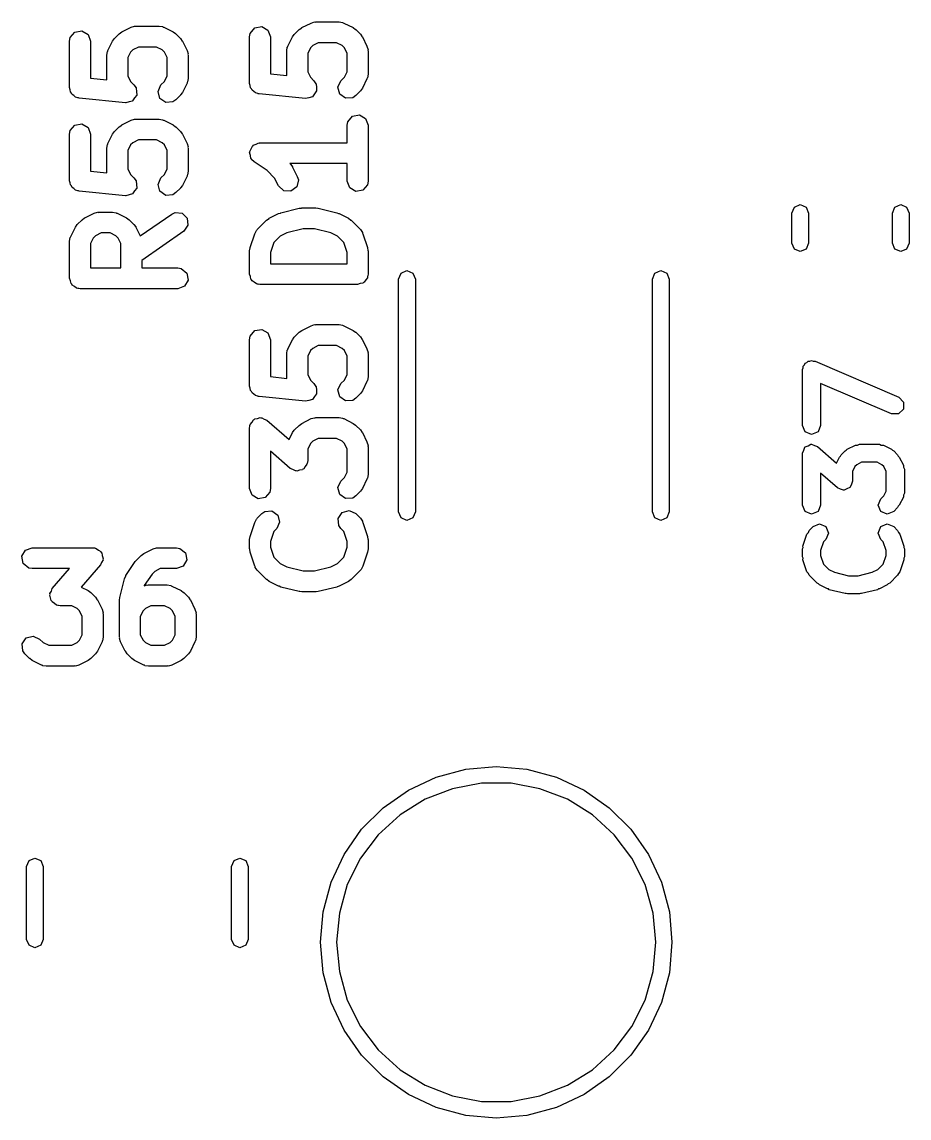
# Model space of a CAD drawing. Extents: x 72 to 186, y -144 to -85.
# Drawn here: x 123.41 to 129.77, y -121.88 to -114.02 of the extents above; entities that cross this region are included whole.
import ezdxf

# ---------------------------------------------------------------- set-up
doc = ezdxf.new("R2010")
doc.units = 0
doc.layers.add('BLACK', color=7, linetype='CONTINUOUS')

msp = doc.modelspace()

# ---------------------------------------------------------------- linework, layer by layer
at = {"layer": 'BLACK', "linetype": 'CONTINUOUS'}
for p, q in [((123.756, -114.134), (123.789, -114.095)), ((123.789, -114.095), (123.839, -114.086)), ((123.839, -114.086), (123.883, -114.112)), ((124.106, -114.107), (124.125, -114.094)), ((124.125, -114.094), (124.126, -114.093)), ((124.126, -114.093), (124.192, -114.06)), ((124.192, -114.06), (124.217, -114.052)), ((124.217, -114.052), (124.222, -114.053)), ((124.222, -114.053), (124.226, -114.052)), ((124.226, -114.052), (124.393, -114.052)), ((124.393, -114.052), (124.418, -114.056)), ((124.418, -114.056), (124.422, -114.059)), ((124.422, -114.059), (124.426, -114.06)), ((124.426, -114.06), (124.493, -114.093)), ((124.493, -114.093), (124.511, -114.106)), ((125.046, -114.104), (125.079, -114.065)), ((125.079, -114.065), (125.129, -114.056)), ((125.129, -114.056), (125.173, -114.082)), ((125.173, -114.082), (125.191, -114.13)), ((125.363, -114.11), (125.396, -114.077)), ((125.396, -114.077), (125.415, -114.064)), ((125.415, -114.064), (125.416, -114.063)), ((125.416, -114.063), (125.482, -114.03)), ((125.482, -114.03), (125.507, -114.022)), ((125.507, -114.022), (125.512, -114.023)), ((125.512, -114.023), (125.516, -114.022)), ((125.516, -114.022), (125.683, -114.022)), ((125.683, -114.022), (125.708, -114.026)), ((125.708, -114.026), (125.712, -114.029)), ((125.712, -114.029), (125.716, -114.03)), ((125.716, -114.03), (125.783, -114.063)), ((125.783, -114.063), (125.801, -114.076)), ((125.801, -114.076), (125.802, -114.077)), ((125.802, -114.077), (125.836, -114.11)), ((123.751, -114.16), (123.756, -114.134)), ((123.751, -114.493), (123.751, -114.16)), ((123.883, -114.112), (123.901, -114.16)), ((123.901, -114.16), (123.901, -114.425)), ((124.026, -114.226), (124.059, -114.16)), ((124.059, -114.16), (124.072, -114.142)), ((124.072, -114.142), (124.073, -114.14)), ((124.073, -114.14), (124.106, -114.107)), ((124.511, -114.106), (124.512, -114.107)), ((124.512, -114.107), (124.546, -114.14)), ((124.546, -114.14), (124.559, -114.159)), ((124.559, -114.159), (124.56, -114.16)), ((124.56, -114.16), (124.593, -114.226)), ((125.041, -114.13), (125.046, -114.104)), ((125.041, -114.463), (125.041, -114.13)), ((125.191, -114.13), (125.191, -114.395)), ((125.316, -114.196), (125.349, -114.13)), ((125.349, -114.13), (125.362, -114.112)), ((125.362, -114.112), (125.363, -114.11)), ((125.534, -114.172), (125.494, -114.192)), ((125.665, -114.172), (125.534, -114.172)), ((125.705, -114.192), (125.665, -114.172)), ((125.836, -114.11), (125.849, -114.129)), ((125.849, -114.129), (125.85, -114.13)), ((125.85, -114.13), (125.883, -114.196)), ((124.018, -114.26), (124.022, -114.234)), ((124.022, -114.234), (124.025, -114.231)), ((124.025, -114.231), (124.026, -114.226)), ((124.188, -114.238), (124.168, -114.278)), ((124.204, -114.222), (124.188, -114.238)), ((124.244, -114.202), (124.204, -114.222)), ((124.375, -114.202), (124.244, -114.202)), ((124.415, -114.222), (124.375, -114.202)), ((124.431, -114.238), (124.415, -114.222)), ((124.451, -114.278), (124.431, -114.238)), ((124.593, -114.226), (124.601, -114.251)), ((124.601, -114.251), (124.599, -114.256)), ((125.308, -114.23), (125.312, -114.204)), ((125.308, -114.397), (125.308, -114.23)), ((125.312, -114.204), (125.315, -114.201)), ((125.315, -114.201), (125.316, -114.196)), ((125.478, -114.208), (125.458, -114.248)), ((125.458, -114.248), (125.458, -114.379)), ((125.494, -114.192), (125.478, -114.208)), ((125.721, -114.208), (125.705, -114.192)), ((125.741, -114.248), (125.721, -114.208)), ((125.741, -114.379), (125.741, -114.248)), ((125.883, -114.196), (125.891, -114.221)), ((125.891, -114.221), (125.889, -114.226)), ((125.889, -114.226), (125.891, -114.23)), ((125.891, -114.23), (125.891, -114.397)), ((124.018, -114.427), (124.018, -114.26)), ((124.168, -114.278), (124.168, -114.409)), ((124.451, -114.409), (124.451, -114.278)), ((124.599, -114.256), (124.601, -114.26)), ((124.601, -114.26), (124.601, -114.427)), ((124.168, -114.409), (124.188, -114.449)), ((124.431, -114.449), (124.451, -114.409)), ((125.191, -114.395), (125.309, -114.407)), ((125.309, -114.401), (125.308, -114.397)), ((125.308, -114.405), (125.309, -114.401)), ((125.309, -114.407), (125.308, -114.405)), ((125.458, -114.379), (125.478, -114.419)), ((125.721, -114.419), (125.741, -114.379)), ((125.891, -114.397), (125.887, -114.422)), ((123.901, -114.425), (124.019, -114.437)), ((124.019, -114.431), (124.018, -114.427)), ((124.018, -114.435), (124.019, -114.431)), ((124.019, -114.437), (124.018, -114.435)), ((124.188, -114.449), (124.212, -114.474)), ((124.212, -114.474), (124.227, -114.495)), ((124.385, -114.52), (124.406, -114.474)), ((124.406, -114.474), (124.431, -114.449)), ((124.593, -114.46), (124.56, -114.527)), ((124.594, -114.456), (124.593, -114.46)), ((124.597, -114.452), (124.594, -114.456)), ((124.601, -114.427), (124.597, -114.452)), ((125.046, -114.478), (125.041, -114.463)), ((125.048, -114.494), (125.046, -114.478)), ((125.478, -114.419), (125.502, -114.444)), ((125.502, -114.444), (125.517, -114.465)), ((125.517, -114.465), (125.517, -114.465)), ((125.517, -114.465), (125.518, -114.466)), ((125.518, -114.466), (125.52, -114.491)), ((125.52, -114.491), (125.522, -114.516)), ((125.675, -114.49), (125.696, -114.444)), ((125.688, -114.54), (125.675, -114.49)), ((125.696, -114.444), (125.721, -114.419)), ((125.883, -114.43), (125.85, -114.497)), ((125.884, -114.426), (125.883, -114.43)), ((125.887, -114.422), (125.884, -114.426)), ((123.756, -114.508), (123.751, -114.493)), ((123.758, -114.524), (123.756, -114.508)), ((123.765, -114.532), (123.758, -114.524)), ((123.769, -114.542), (123.765, -114.532)), ((123.782, -114.55), (123.769, -114.542)), ((123.793, -114.561), (123.782, -114.55)), ((123.81, -114.566), (123.793, -114.561)), ((123.813, -114.567), (123.81, -114.566)), ((123.815, -114.567), (123.813, -114.567)), ((123.819, -114.568), (123.815, -114.567)), ((124.152, -114.601), (123.819, -114.568)), ((124.217, -114.567), (124.202, -114.588)), ((124.232, -114.547), (124.217, -114.567)), ((124.227, -114.495), (124.227, -114.495)), ((124.227, -114.495), (124.228, -114.496)), ((124.228, -114.496), (124.23, -114.521)), ((124.23, -114.521), (124.232, -114.546)), ((124.232, -114.546), (124.232, -114.546)), ((124.232, -114.546), (124.232, -114.547)), ((124.398, -114.57), (124.385, -114.52)), ((124.546, -114.546), (124.512, -114.58)), ((124.56, -114.527), (124.546, -114.545)), ((124.546, -114.545), (124.546, -114.546)), ((125.055, -114.502), (125.048, -114.494)), ((125.059, -114.512), (125.055, -114.502)), ((125.072, -114.52), (125.059, -114.512)), ((125.083, -114.531), (125.072, -114.52)), ((125.1, -114.536), (125.083, -114.531)), ((125.103, -114.537), (125.1, -114.536)), ((125.105, -114.537), (125.103, -114.537)), ((125.109, -114.538), (125.105, -114.537)), ((125.442, -114.571), (125.109, -114.538)), ((125.467, -114.565), (125.443, -114.571)), ((125.492, -114.559), (125.467, -114.565)), ((125.507, -114.537), (125.492, -114.558)), ((125.492, -114.558), (125.492, -114.558)), ((125.492, -114.558), (125.492, -114.559)), ((125.522, -114.517), (125.507, -114.537)), ((125.522, -114.516), (125.522, -114.516)), ((125.522, -114.516), (125.522, -114.517)), ((125.73, -114.569), (125.688, -114.54)), ((125.781, -114.565), (125.73, -114.569)), ((125.802, -114.55), (125.781, -114.565)), ((125.836, -114.516), (125.802, -114.55)), ((125.85, -114.497), (125.836, -114.515)), ((125.836, -114.515), (125.836, -114.516)), ((124.153, -114.601), (124.152, -114.601)), ((124.152, -114.601), (124.152, -114.601)), ((124.177, -114.595), (124.153, -114.601)), ((124.202, -114.589), (124.177, -114.595)), ((124.202, -114.588), (124.202, -114.588)), ((124.202, -114.588), (124.202, -114.589)), ((124.44, -114.599), (124.398, -114.57)), ((124.491, -114.595), (124.44, -114.599)), ((124.512, -114.58), (124.491, -114.595)), ((125.443, -114.571), (125.442, -114.571)), ((125.442, -114.571), (125.442, -114.571)), ((124.126, -114.76), (124.192, -114.726)), ((124.192, -114.726), (124.217, -114.719)), ((124.217, -114.719), (124.222, -114.72)), ((124.222, -114.72), (124.226, -114.718)), ((124.226, -114.718), (124.393, -114.718)), ((124.393, -114.718), (124.418, -114.723)), ((124.418, -114.723), (124.422, -114.726)), ((124.422, -114.726), (124.426, -114.726)), ((124.426, -114.726), (124.493, -114.76)), ((125.746, -114.738), (125.779, -114.698)), ((125.779, -114.698), (125.829, -114.689)), ((125.829, -114.689), (125.873, -114.715)), ((125.873, -114.715), (125.891, -114.763)), ((123.751, -114.827), (123.756, -114.801)), ((123.756, -114.801), (123.789, -114.762)), ((123.789, -114.762), (123.839, -114.753)), ((123.839, -114.753), (123.883, -114.778)), ((123.883, -114.778), (123.901, -114.827)), ((124.073, -114.807), (124.106, -114.774)), ((124.106, -114.774), (124.125, -114.761)), ((124.125, -114.761), (124.126, -114.76)), ((124.493, -114.76), (124.511, -114.773)), ((124.511, -114.773), (124.512, -114.774)), ((124.512, -114.774), (124.546, -114.807)), ((125.741, -114.763), (125.746, -114.738)), ((125.741, -114.888), (125.741, -114.763)), ((125.891, -114.763), (125.891, -115.163)), ((123.751, -115.16), (123.751, -114.827)), ((123.901, -114.827), (123.901, -115.092)), ((124.026, -114.893), (124.059, -114.826)), ((124.059, -114.826), (124.072, -114.808)), ((124.072, -114.808), (124.073, -114.807)), ((124.244, -114.868), (124.204, -114.888)), ((124.375, -114.868), (124.244, -114.868)), ((124.415, -114.888), (124.375, -114.868)), ((124.546, -114.807), (124.559, -114.825)), ((124.559, -114.825), (124.56, -114.826)), ((124.56, -114.826), (124.593, -114.893)), ((124.018, -114.927), (124.022, -114.901)), ((124.018, -115.093), (124.018, -114.927)), ((124.022, -114.901), (124.025, -114.898)), ((124.025, -114.898), (124.026, -114.893)), ((124.188, -114.904), (124.168, -114.944)), ((124.168, -114.944), (124.168, -115.076)), ((124.204, -114.888), (124.188, -114.904)), ((124.431, -114.904), (124.415, -114.888)), ((124.451, -114.944), (124.431, -114.904)), ((124.451, -115.076), (124.451, -114.944)), ((124.593, -114.893), (124.601, -114.918)), ((124.601, -114.918), (124.599, -114.922)), ((124.599, -114.922), (124.601, -114.927)), ((124.601, -114.927), (124.601, -115.093)), ((125.041, -114.959), (125.043, -114.955)), ((125.047, -114.979), (125.041, -114.959)), ((125.042, -114.95), (125.053, -114.931)), ((125.043, -114.955), (125.042, -114.95)), ((125.053, -114.931), (125.062, -114.912)), ((125.062, -114.912), (125.066, -114.91)), ((125.066, -114.91), (125.068, -114.906)), ((125.068, -114.906), (125.088, -114.898)), ((125.088, -114.898), (125.108, -114.889)), ((125.108, -114.889), (125.112, -114.89)), ((125.112, -114.89), (125.116, -114.888)), ((125.116, -114.888), (125.741, -114.888)), ((125.051, -115.001), (125.047, -114.979)), ((125.054, -115.004), (125.051, -115.001)), ((125.056, -115.008), (125.054, -115.004)), ((125.074, -115.026), (125.056, -115.008)), ((125.168, -115.088), (125.074, -115.026)), ((125.741, -115.038), (125.33, -115.038)), ((125.33, -115.038), (125.336, -115.044)), ((125.741, -115.163), (125.741, -115.038)), ((123.901, -115.092), (124.019, -115.104)), ((124.019, -115.098), (124.018, -115.093)), ((124.018, -115.102), (124.019, -115.098)), ((124.019, -115.104), (124.018, -115.102)), ((124.168, -115.076), (124.188, -115.116)), ((124.188, -115.116), (124.212, -115.14)), ((124.406, -115.14), (124.431, -115.116)), ((124.431, -115.116), (124.451, -115.076)), ((124.597, -115.119), (124.594, -115.122)), ((124.601, -115.093), (124.597, -115.119)), ((125.221, -115.141), (125.168, -115.088)), ((125.336, -115.044), (125.349, -115.062)), ((125.349, -115.062), (125.35, -115.063)), ((125.35, -115.063), (125.383, -115.13)), ((123.756, -115.175), (123.751, -115.16)), ((123.758, -115.191), (123.756, -115.175)), ((123.765, -115.198), (123.758, -115.191)), ((123.769, -115.208), (123.765, -115.198)), ((124.212, -115.14), (124.227, -115.162)), ((124.227, -115.162), (124.227, -115.162)), ((124.227, -115.162), (124.228, -115.162)), ((124.228, -115.162), (124.23, -115.188)), ((124.23, -115.188), (124.232, -115.213)), ((124.385, -115.187), (124.406, -115.14)), ((124.398, -115.236), (124.385, -115.187)), ((124.56, -115.194), (124.546, -115.212)), ((124.593, -115.127), (124.56, -115.194)), ((124.594, -115.122), (124.593, -115.127)), ((125.249, -115.197), (125.221, -115.141)), ((125.286, -115.232), (125.249, -115.197)), ((125.391, -115.155), (125.379, -115.205)), ((125.383, -115.13), (125.391, -115.155)), ((125.759, -115.212), (125.741, -115.163)), ((125.887, -115.189), (125.854, -115.228)), ((125.891, -115.163), (125.887, -115.189)), ((123.782, -115.216), (123.769, -115.208)), ((123.793, -115.228), (123.782, -115.216)), ((123.81, -115.232), (123.793, -115.228)), ((123.813, -115.234), (123.81, -115.232)), ((123.815, -115.234), (123.813, -115.234)), ((123.819, -115.235), (123.815, -115.234)), ((124.152, -115.268), (123.819, -115.235)), ((124.153, -115.268), (124.152, -115.268)), ((124.152, -115.268), (124.152, -115.268)), ((124.177, -115.262), (124.153, -115.268)), ((124.202, -115.255), (124.177, -115.262)), ((124.217, -115.234), (124.202, -115.255)), ((124.202, -115.255), (124.202, -115.255)), ((124.202, -115.255), (124.202, -115.255)), ((124.232, -115.214), (124.217, -115.234)), ((124.232, -115.213), (124.232, -115.213)), ((124.232, -115.213), (124.232, -115.214)), ((124.44, -115.266), (124.398, -115.236)), ((124.491, -115.261), (124.44, -115.266)), ((124.512, -115.246), (124.491, -115.261)), ((124.546, -115.213), (124.512, -115.246)), ((124.546, -115.212), (124.546, -115.213)), ((125.337, -115.235), (125.286, -115.232)), ((125.379, -115.205), (125.337, -115.235)), ((125.803, -115.237), (125.759, -115.212)), ((125.854, -115.228), (125.803, -115.237)), ((125.413, -115.356), (125.416, -115.355)), ((125.416, -115.355), (125.516, -115.355)), ((125.516, -115.355), (125.531, -115.358)), ((128.93, -115.392), (128.948, -115.35)), ((128.948, -115.35), (128.99, -115.332)), ((128.99, -115.332), (129.032, -115.35)), ((129.032, -115.35), (129.05, -115.392)), ((129.65, -115.392), (129.668, -115.35)), ((129.668, -115.35), (129.71, -115.332)), ((129.71, -115.332), (129.752, -115.35)), ((129.752, -115.35), (129.77, -115.392)), ((123.84, -115.44), (123.858, -115.427)), ((123.858, -115.427), (123.859, -115.426)), ((123.859, -115.426), (123.926, -115.393)), ((123.926, -115.393), (123.951, -115.385)), ((123.951, -115.385), (123.955, -115.387)), ((123.955, -115.387), (123.959, -115.385)), ((123.959, -115.385), (124.059, -115.385)), ((124.059, -115.385), (124.085, -115.39)), ((124.085, -115.39), (124.088, -115.392)), ((124.088, -115.392), (124.093, -115.393)), ((124.093, -115.393), (124.16, -115.426)), ((124.16, -115.426), (124.178, -115.44)), ((124.258, -115.556), (124.483, -115.399)), ((124.483, -115.399), (124.507, -115.388)), ((124.507, -115.388), (124.558, -115.392)), ((124.558, -115.392), (124.594, -115.428)), ((124.594, -115.428), (124.598, -115.479)), ((125.163, -115.444), (125.181, -115.431)), ((125.181, -115.431), (125.182, -115.43)), ((125.182, -115.43), (125.249, -115.396)), ((125.249, -115.396), (125.262, -115.393)), ((125.262, -115.393), (125.265, -115.391)), ((125.265, -115.391), (125.398, -115.357)), ((125.398, -115.357), (125.413, -115.356)), ((125.531, -115.358), (125.534, -115.357)), ((125.534, -115.357), (125.668, -115.391)), ((125.668, -115.391), (125.679, -115.396)), ((125.679, -115.396), (125.683, -115.396)), ((125.683, -115.396), (125.75, -115.43)), ((125.75, -115.43), (125.768, -115.443)), ((128.93, -115.608), (128.93, -115.392)), ((129.05, -115.392), (129.05, -115.608)), ((129.65, -115.608), (129.65, -115.392)), ((129.77, -115.392), (129.77, -115.608)), ((123.759, -115.56), (123.792, -115.493)), ((123.792, -115.493), (123.806, -115.475)), ((123.806, -115.474), (123.84, -115.44)), ((123.806, -115.475), (123.806, -115.474)), ((124.178, -115.44), (124.179, -115.44)), ((124.179, -115.44), (124.212, -115.474)), ((124.212, -115.474), (124.225, -115.492)), ((124.225, -115.492), (124.226, -115.493)), ((124.226, -115.493), (124.258, -115.556)), ((124.598, -115.479), (124.569, -115.521)), ((125.094, -115.514), (125.096, -115.51)), ((125.096, -115.51), (125.163, -115.444)), ((125.425, -115.505), (125.309, -115.534)), ((125.507, -115.505), (125.425, -115.505)), ((125.623, -115.534), (125.507, -115.505)), ((125.768, -115.443), (125.769, -115.444)), ((125.769, -115.444), (125.836, -115.51)), ((125.836, -115.51), (125.851, -115.532)), ((123.751, -115.593), (123.756, -115.568)), ((123.756, -115.568), (123.758, -115.564)), ((123.758, -115.564), (123.759, -115.56)), ((123.921, -115.571), (123.901, -115.611)), ((123.937, -115.555), (123.921, -115.571)), ((123.977, -115.535), (123.937, -115.555)), ((124.042, -115.535), (123.977, -115.535)), ((124.082, -115.555), (124.042, -115.535)), ((124.098, -115.571), (124.082, -115.555)), ((124.118, -115.611), (124.098, -115.571)), ((124.569, -115.521), (124.268, -115.732)), ((125.045, -115.64), (125.078, -115.54)), ((125.078, -115.54), (125.091, -115.517)), ((125.091, -115.517), (125.094, -115.514)), ((125.26, -115.558), (125.215, -115.604)), ((125.309, -115.534), (125.26, -115.558)), ((125.672, -115.558), (125.623, -115.534)), ((125.717, -115.604), (125.672, -115.558)), ((125.851, -115.532), (125.851, -115.536)), ((125.851, -115.536), (125.854, -115.54)), ((125.854, -115.54), (125.887, -115.64)), ((123.751, -115.86), (123.751, -115.593)), ((123.901, -115.611), (123.901, -115.785)), ((124.118, -115.785), (124.118, -115.611)), ((125.041, -115.663), (125.045, -115.641)), ((125.041, -115.83), (125.041, -115.663)), ((125.045, -115.641), (125.045, -115.64)), ((125.215, -115.604), (125.191, -115.676)), ((125.741, -115.676), (125.717, -115.604)), ((125.887, -115.64), (125.89, -115.662)), ((125.89, -115.662), (125.891, -115.663)), ((125.891, -115.663), (125.891, -115.83)), ((128.948, -115.65), (128.93, -115.608)), ((128.99, -115.668), (128.948, -115.65)), ((129.032, -115.65), (128.99, -115.668)), ((129.05, -115.608), (129.032, -115.65)), ((129.668, -115.65), (129.65, -115.608)), ((129.71, -115.668), (129.668, -115.65)), ((129.752, -115.65), (129.71, -115.668)), ((129.77, -115.608), (129.752, -115.65)), ((124.268, -115.732), (124.268, -115.785)), ((125.191, -115.676), (125.191, -115.755)), ((125.741, -115.755), (125.741, -115.676)), ((123.901, -115.785), (124.118, -115.785)), ((124.268, -115.785), (124.526, -115.785)), ((124.526, -115.785), (124.552, -115.79)), ((124.552, -115.79), (124.591, -115.822)), ((124.591, -115.822), (124.6, -115.873)), ((125.191, -115.755), (125.741, -115.755)), ((126.11, -115.865), (126.128, -115.822)), ((126.128, -115.822), (126.17, -115.805)), ((126.17, -115.805), (126.212, -115.822)), ((126.212, -115.822), (126.23, -115.865)), ((127.93, -115.865), (127.948, -115.822)), ((127.948, -115.822), (127.99, -115.805)), ((127.99, -115.805), (128.032, -115.822)), ((128.032, -115.822), (128.05, -115.865)), ((123.758, -115.878), (123.751, -115.86)), ((123.761, -115.897), (123.758, -115.878)), ((123.766, -115.902), (123.761, -115.897)), ((123.769, -115.908), (123.766, -115.902)), ((124.6, -115.873), (124.574, -115.917)), ((125.048, -115.848), (125.041, -115.83)), ((125.051, -115.867), (125.048, -115.848)), ((125.056, -115.872), (125.051, -115.867)), ((125.059, -115.878), (125.056, -115.872)), ((125.075, -115.888), (125.059, -115.878)), ((125.09, -115.9), (125.075, -115.888)), ((125.1, -115.902), (125.09, -115.9)), ((125.103, -115.904), (125.1, -115.902)), ((125.106, -115.903), (125.103, -115.904)), ((125.116, -115.905), (125.106, -115.903)), ((125.816, -115.905), (125.116, -115.905)), ((125.834, -115.898), (125.816, -115.905)), ((125.854, -115.895), (125.834, -115.898)), ((125.858, -115.89), (125.854, -115.895)), ((125.864, -115.887), (125.858, -115.89)), ((125.874, -115.871), (125.864, -115.887)), ((125.887, -115.856), (125.874, -115.871)), ((125.888, -115.846), (125.887, -115.856)), ((125.89, -115.843), (125.888, -115.846)), ((125.891, -115.83), (125.889, -115.84)), ((125.889, -115.84), (125.89, -115.843)), ((126.11, -117.535), (126.11, -115.865)), ((126.23, -115.865), (126.23, -117.535)), ((127.93, -117.535), (127.93, -115.865)), ((128.05, -115.865), (128.05, -117.535)), ((123.785, -115.918), (123.769, -115.908)), ((123.8, -115.93), (123.785, -115.918)), ((123.81, -115.932), (123.8, -115.93)), ((123.813, -115.934), (123.81, -115.932)), ((123.816, -115.933), (123.813, -115.934)), ((123.826, -115.935), (123.816, -115.933)), ((124.526, -115.935), (123.826, -115.935)), ((124.574, -115.917), (124.526, -115.935)), ((125.416, -116.233), (125.482, -116.2)), ((125.482, -116.2), (125.507, -116.192)), ((125.507, -116.192), (125.512, -116.193)), ((125.512, -116.193), (125.516, -116.192)), ((125.516, -116.192), (125.683, -116.192)), ((125.683, -116.192), (125.708, -116.196)), ((125.708, -116.196), (125.712, -116.199)), ((125.712, -116.199), (125.716, -116.2)), ((125.716, -116.2), (125.783, -116.233)), ((125.041, -116.3), (125.046, -116.274)), ((125.046, -116.274), (125.079, -116.235)), ((125.079, -116.235), (125.129, -116.226)), ((125.129, -116.226), (125.173, -116.252)), ((125.173, -116.252), (125.191, -116.3)), ((125.349, -116.3), (125.362, -116.282)), ((125.362, -116.282), (125.363, -116.28)), ((125.363, -116.28), (125.396, -116.247)), ((125.396, -116.247), (125.415, -116.234)), ((125.415, -116.234), (125.416, -116.233)), ((125.783, -116.233), (125.801, -116.246)), ((125.801, -116.246), (125.802, -116.247)), ((125.802, -116.247), (125.836, -116.28)), ((125.836, -116.28), (125.849, -116.299)), ((125.041, -116.633), (125.041, -116.3)), ((125.191, -116.3), (125.191, -116.565)), ((125.308, -116.4), (125.312, -116.374)), ((125.312, -116.374), (125.315, -116.371)), ((125.315, -116.371), (125.316, -116.366)), ((125.316, -116.366), (125.349, -116.3)), ((125.494, -116.362), (125.478, -116.378)), ((125.534, -116.342), (125.494, -116.362)), ((125.665, -116.342), (125.534, -116.342)), ((125.705, -116.362), (125.665, -116.342)), ((125.721, -116.378), (125.705, -116.362)), ((125.849, -116.299), (125.85, -116.3)), ((125.85, -116.3), (125.883, -116.366)), ((125.883, -116.366), (125.891, -116.391)), ((125.308, -116.567), (125.308, -116.4)), ((125.478, -116.378), (125.458, -116.418)), ((125.458, -116.418), (125.458, -116.549)), ((125.741, -116.418), (125.721, -116.378)), ((125.741, -116.549), (125.741, -116.418)), ((125.891, -116.391), (125.889, -116.396)), ((125.889, -116.396), (125.891, -116.4)), ((125.891, -116.4), (125.891, -116.567)), ((129.037, -116.463), (129.047, -116.454)), ((129.047, -116.454), (129.059, -116.454)), ((129.059, -116.454), (129.071, -116.449)), ((129.071, -116.449), (129.083, -116.454)), ((129.083, -116.454), (129.096, -116.455)), ((129.096, -116.455), (129.696, -116.712)), ((129.006, -116.514), (129.011, -116.502)), ((129.006, -116.914), (129.006, -116.514)), ((129.011, -116.489), (129.02, -116.48)), ((129.011, -116.502), (129.011, -116.489)), ((129.02, -116.48), (129.025, -116.468)), ((129.025, -116.468), (129.037, -116.463)), ((125.191, -116.565), (125.309, -116.577)), ((125.309, -116.571), (125.308, -116.567)), ((125.308, -116.575), (125.309, -116.571)), ((125.309, -116.577), (125.308, -116.575)), ((125.458, -116.549), (125.478, -116.589)), ((125.478, -116.589), (125.502, -116.614)), ((125.696, -116.614), (125.721, -116.589)), ((125.721, -116.589), (125.741, -116.549)), ((125.883, -116.6), (125.85, -116.667)), ((125.884, -116.596), (125.883, -116.6)), ((125.887, -116.592), (125.884, -116.596)), ((125.891, -116.567), (125.887, -116.592)), ((125.046, -116.648), (125.041, -116.633)), ((125.048, -116.664), (125.046, -116.648)), ((125.055, -116.672), (125.048, -116.664)), ((125.059, -116.682), (125.055, -116.672)), ((125.072, -116.69), (125.059, -116.682)), ((125.083, -116.701), (125.072, -116.69)), ((125.502, -116.614), (125.517, -116.635)), ((125.522, -116.687), (125.507, -116.707)), ((125.517, -116.635), (125.517, -116.635)), ((125.517, -116.635), (125.518, -116.636)), ((125.518, -116.636), (125.52, -116.661)), ((125.52, -116.661), (125.522, -116.686)), ((125.522, -116.686), (125.522, -116.686)), ((125.522, -116.686), (125.522, -116.687)), ((125.675, -116.66), (125.696, -116.614)), ((125.688, -116.71), (125.675, -116.66)), ((125.836, -116.686), (125.802, -116.72)), ((125.85, -116.667), (125.836, -116.685)), ((125.836, -116.685), (125.836, -116.686)), ((129.645, -116.831), (129.136, -116.613)), ((129.136, -116.613), (129.136, -116.914)), ((125.1, -116.706), (125.083, -116.701)), ((125.103, -116.707), (125.1, -116.706)), ((125.105, -116.707), (125.103, -116.707)), ((125.109, -116.708), (125.105, -116.707)), ((125.442, -116.741), (125.109, -116.708)), ((125.443, -116.741), (125.442, -116.741)), ((125.442, -116.741), (125.442, -116.741)), ((125.467, -116.735), (125.443, -116.741)), ((125.492, -116.729), (125.467, -116.735)), ((125.507, -116.707), (125.492, -116.728)), ((125.492, -116.728), (125.492, -116.728)), ((125.492, -116.728), (125.492, -116.729)), ((125.73, -116.739), (125.688, -116.71)), ((125.781, -116.735), (125.73, -116.739)), ((125.802, -116.72), (125.781, -116.735)), ((129.696, -116.712), (129.731, -116.747)), ((129.731, -116.747), (129.731, -116.797)), ((129.695, -116.832), (129.645, -116.831)), ((129.731, -116.797), (129.695, -116.832)), ((125.041, -116.933), (125.043, -116.922)), ((125.042, -116.919), (125.044, -116.916)), ((125.043, -116.922), (125.042, -116.919)), ((125.044, -116.916), (125.046, -116.908)), ((125.046, -116.908), (125.059, -116.892)), ((125.059, -116.892), (125.069, -116.875)), ((125.069, -116.875), (125.075, -116.873)), ((125.075, -116.873), (125.079, -116.868)), ((125.079, -116.868), (125.098, -116.865)), ((125.098, -116.865), (125.118, -116.858)), ((125.118, -116.858), (125.123, -116.861)), ((125.123, -116.861), (125.129, -116.859)), ((125.129, -116.859), (125.147, -116.87)), ((125.147, -116.87), (125.165, -116.877)), ((125.165, -116.877), (125.324, -117.016)), ((125.363, -116.947), (125.396, -116.914)), ((125.396, -116.914), (125.415, -116.901)), ((125.415, -116.901), (125.416, -116.9)), ((125.416, -116.9), (125.482, -116.866)), ((125.482, -116.866), (125.507, -116.859)), ((125.507, -116.859), (125.512, -116.86)), ((125.512, -116.86), (125.516, -116.858)), ((125.516, -116.858), (125.683, -116.858)), ((125.683, -116.858), (125.708, -116.863)), ((125.708, -116.863), (125.712, -116.866)), ((125.712, -116.866), (125.716, -116.866)), ((125.716, -116.866), (125.783, -116.9)), ((125.783, -116.9), (125.801, -116.913)), ((125.801, -116.913), (125.802, -116.914)), ((125.802, -116.914), (125.836, -116.947)), ((129.025, -116.96), (129.006, -116.914)), ((129.136, -116.914), (129.117, -116.96)), ((125.041, -117.367), (125.041, -116.933)), ((125.324, -117.016), (125.349, -116.966)), ((125.349, -116.966), (125.362, -116.948)), ((125.362, -116.948), (125.363, -116.947)), ((125.836, -116.947), (125.849, -116.965)), ((125.849, -116.965), (125.85, -116.966)), ((125.85, -116.966), (125.883, -117.033)), ((129.071, -116.979), (129.025, -116.96)), ((129.117, -116.96), (129.071, -116.979)), ((125.478, -117.044), (125.458, -117.084)), ((125.458, -117.084), (125.458, -117.167)), ((125.494, -117.028), (125.478, -117.044)), ((125.534, -117.008), (125.494, -117.028)), ((125.665, -117.008), (125.534, -117.008)), ((125.705, -117.028), (125.665, -117.008)), ((125.721, -117.044), (125.705, -117.028)), ((125.741, -117.084), (125.721, -117.044)), ((125.741, -117.249), (125.741, -117.084)), ((125.883, -117.033), (125.891, -117.058)), ((125.891, -117.058), (125.889, -117.062)), ((125.889, -117.062), (125.891, -117.067)), ((125.891, -117.067), (125.891, -117.267)), ((129.015, -117.093), (129.022, -117.071)), ((129.022, -117.071), (129.024, -117.07)), ((129.024, -117.07), (129.025, -117.068)), ((129.025, -117.068), (129.046, -117.06)), ((129.046, -117.06), (129.066, -117.049)), ((129.066, -117.049), (129.069, -117.05)), ((129.069, -117.05), (129.071, -117.049)), ((129.071, -117.049), (129.092, -117.058)), ((129.092, -117.058), (129.114, -117.065)), ((129.114, -117.065), (129.249, -117.184)), ((129.327, -117.085), (129.385, -117.056)), ((129.385, -117.056), (129.4, -117.055)), ((129.4, -117.055), (129.414, -117.049)), ((129.414, -117.049), (129.557, -117.049)), ((129.557, -117.049), (129.571, -117.055)), ((129.571, -117.055), (129.586, -117.056)), ((129.586, -117.056), (129.643, -117.085)), ((125.333, -117.223), (125.191, -117.099)), ((125.191, -117.099), (125.191, -117.367)), ((129.006, -117.114), (129.015, -117.093)), ((129.006, -117.486), (129.006, -117.114)), ((129.249, -117.184), (129.27, -117.142)), ((129.27, -117.142), (129.278, -117.135)), ((129.278, -117.135), (129.282, -117.125)), ((129.282, -117.125), (129.311, -117.097)), ((129.311, -117.097), (129.32, -117.093)), ((129.32, -117.093), (129.327, -117.085)), ((129.643, -117.085), (129.65, -117.093)), ((129.65, -117.093), (129.66, -117.097)), ((129.66, -117.097), (129.688, -117.125)), ((129.688, -117.125), (129.692, -117.135)), ((129.692, -117.135), (129.7, -117.142)), ((129.7, -117.142), (129.729, -117.2)), ((125.352, -117.23), (125.333, -117.223)), ((125.37, -117.241), (125.352, -117.23)), ((125.376, -117.239), (125.37, -117.241)), ((125.381, -117.242), (125.376, -117.239)), ((125.4, -117.235), (125.381, -117.242)), ((125.42, -117.232), (125.4, -117.235)), ((125.424, -117.227), (125.42, -117.232)), ((125.43, -117.225), (125.424, -117.227)), ((125.44, -117.208), (125.43, -117.225)), ((125.453, -117.192), (125.44, -117.208)), ((125.455, -117.184), (125.453, -117.192)), ((125.456, -117.181), (125.455, -117.184)), ((125.458, -117.167), (125.456, -117.178)), ((125.456, -117.178), (125.456, -117.181)), ((129.381, -117.21), (129.364, -117.244)), ((129.395, -117.196), (129.381, -117.21)), ((129.429, -117.179), (129.395, -117.196)), ((129.541, -117.179), (129.429, -117.179)), ((129.575, -117.196), (129.541, -117.179)), ((129.589, -117.21), (129.575, -117.196)), ((129.606, -117.244), (129.589, -117.21)), ((129.729, -117.2), (129.73, -117.215)), ((129.73, -117.215), (129.736, -117.229)), ((129.736, -117.229), (129.736, -117.4)), ((125.675, -117.36), (125.696, -117.314)), ((125.696, -117.314), (125.721, -117.289)), ((125.721, -117.289), (125.741, -117.249)), ((125.883, -117.3), (125.85, -117.367)), ((125.884, -117.296), (125.883, -117.3)), ((125.887, -117.292), (125.884, -117.296)), ((125.891, -117.267), (125.887, -117.292)), ((129.257, -117.363), (129.136, -117.258)), ((129.136, -117.258), (129.136, -117.486)), ((129.364, -117.314), (129.356, -117.335)), ((129.364, -117.244), (129.364, -117.314)), ((129.606, -117.385), (129.606, -117.244)), ((125.059, -117.415), (125.041, -117.367)), ((125.187, -117.392), (125.154, -117.432)), ((125.191, -117.367), (125.187, -117.392)), ((125.688, -117.41), (125.675, -117.36)), ((125.836, -117.386), (125.802, -117.42)), ((125.85, -117.367), (125.836, -117.385)), ((125.836, -117.385), (125.836, -117.386)), ((129.278, -117.371), (129.257, -117.363)), ((129.299, -117.379), (129.278, -117.371)), ((129.302, -117.378), (129.299, -117.379)), ((129.304, -117.379), (129.302, -117.378)), ((129.324, -117.369), (129.304, -117.379)), ((129.345, -117.36), (129.324, -117.369)), ((129.346, -117.358), (129.345, -117.36)), ((129.348, -117.357), (129.346, -117.358)), ((129.356, -117.335), (129.348, -117.357)), ((129.589, -117.419), (129.606, -117.385)), ((125.103, -117.441), (125.059, -117.415)), ((125.154, -117.432), (125.103, -117.441)), ((125.73, -117.439), (125.688, -117.41)), ((125.781, -117.435), (125.73, -117.439)), ((125.802, -117.42), (125.781, -117.435)), ((129.549, -117.486), (129.568, -117.44)), ((129.568, -117.44), (129.589, -117.419)), ((129.729, -117.429), (129.7, -117.486)), ((129.73, -117.414), (129.729, -117.429)), ((129.736, -117.4), (129.73, -117.414)), ((125.096, -117.58), (125.13, -117.547)), ((125.13, -117.547), (125.151, -117.532)), ((125.151, -117.532), (125.202, -117.528)), ((125.202, -117.528), (125.244, -117.557)), ((125.677, -117.581), (125.706, -117.539)), ((125.706, -117.539), (125.756, -117.525)), ((125.756, -117.525), (125.802, -117.547)), ((125.802, -117.547), (125.836, -117.58)), ((126.128, -117.578), (126.11, -117.535)), ((126.23, -117.535), (126.212, -117.578)), ((127.948, -117.578), (127.93, -117.535)), ((128.05, -117.535), (128.032, -117.578)), ((129.025, -117.532), (129.006, -117.486)), ((129.071, -117.551), (129.025, -117.532)), ((129.117, -117.532), (129.071, -117.551)), ((129.136, -117.486), (129.117, -117.532)), ((129.568, -117.532), (129.549, -117.486)), ((129.614, -117.551), (129.568, -117.532)), ((129.66, -117.532), (129.614, -117.551)), ((129.688, -117.503), (129.66, -117.532)), ((129.692, -117.493), (129.688, -117.503)), ((129.7, -117.486), (129.692, -117.493)), ((125.045, -117.71), (125.078, -117.61)), ((125.078, -117.61), (125.091, -117.587)), ((125.091, -117.587), (125.094, -117.584)), ((125.094, -117.584), (125.096, -117.58)), ((125.257, -117.607), (125.236, -117.653)), ((125.244, -117.557), (125.257, -117.607)), ((125.681, -117.632), (125.677, -117.581)), ((125.696, -117.653), (125.681, -117.632)), ((125.836, -117.58), (125.851, -117.602)), ((125.851, -117.602), (125.851, -117.606)), ((125.851, -117.606), (125.854, -117.61)), ((125.854, -117.61), (125.887, -117.71)), ((126.17, -117.595), (126.128, -117.578)), ((126.212, -117.578), (126.17, -117.595)), ((127.99, -117.595), (127.948, -117.578)), ((128.032, -117.578), (127.99, -117.595)), ((129.082, -117.64), (129.128, -117.621)), ((129.128, -117.621), (129.174, -117.64)), ((129.568, -117.64), (129.614, -117.621)), ((129.614, -117.621), (129.66, -117.64)), ((125.041, -117.733), (125.045, -117.711)), ((125.045, -117.711), (125.045, -117.71)), ((125.215, -117.674), (125.191, -117.746)), ((125.236, -117.653), (125.215, -117.674)), ((125.717, -117.674), (125.696, -117.653)), ((125.741, -117.746), (125.717, -117.674)), ((125.887, -117.71), (125.89, -117.732)), ((129.009, -117.779), (129.038, -117.694)), ((129.038, -117.694), (129.048, -117.682)), ((129.048, -117.682), (129.053, -117.668)), ((129.053, -117.668), (129.082, -117.64)), ((129.174, -117.64), (129.193, -117.686)), ((129.193, -117.686), (129.174, -117.732)), ((129.549, -117.686), (129.568, -117.64)), ((129.568, -117.732), (129.549, -117.686)), ((129.66, -117.64), (129.688, -117.668)), ((129.688, -117.668), (129.694, -117.682)), ((129.694, -117.682), (129.704, -117.694)), ((129.704, -117.694), (129.732, -117.779)), ((123.435, -117.809), (123.483, -117.791)), ((123.483, -117.791), (123.917, -117.791)), ((123.917, -117.791), (123.928, -117.793)), ((124.379, -117.793), (124.383, -117.791)), ((124.383, -117.791), (124.517, -117.791)), ((124.517, -117.791), (124.542, -117.796)), ((125.041, -117.8), (125.041, -117.733)), ((125.191, -117.746), (125.191, -117.788)), ((125.191, -117.788), (125.215, -117.859)), ((125.717, -117.859), (125.741, -117.788)), ((125.741, -117.788), (125.741, -117.746)), ((125.89, -117.732), (125.891, -117.733)), ((125.891, -117.733), (125.891, -117.8)), ((129.006, -117.8), (129.01, -117.79)), ((129.01, -117.79), (129.009, -117.779)), ((129.156, -117.749), (129.136, -117.811)), ((129.174, -117.732), (129.156, -117.749)), ((129.585, -117.749), (129.568, -117.732)), ((129.606, -117.811), (129.585, -117.749)), ((129.732, -117.779), (129.732, -117.79)), ((129.732, -117.79), (129.736, -117.8)), ((123.409, -117.853), (123.435, -117.809)), ((123.418, -117.904), (123.409, -117.853)), ((123.928, -117.793), (123.931, -117.792)), ((123.931, -117.792), (123.934, -117.794)), ((123.934, -117.794), (123.942, -117.796)), ((123.942, -117.796), (123.958, -117.809)), ((123.958, -117.809), (123.975, -117.819)), ((123.975, -117.819), (123.977, -117.825)), ((123.977, -117.825), (123.982, -117.829)), ((123.982, -117.829), (123.985, -117.848)), ((123.985, -117.848), (123.992, -117.868)), ((123.992, -117.868), (123.989, -117.873)), ((124.23, -117.88), (124.264, -117.846)), ((124.264, -117.846), (124.282, -117.833)), ((124.282, -117.833), (124.283, -117.832)), ((124.283, -117.832), (124.35, -117.799)), ((124.35, -117.799), (124.375, -117.792)), ((124.375, -117.792), (124.379, -117.793)), ((124.542, -117.796), (124.582, -117.829)), ((124.582, -117.829), (124.591, -117.879)), ((125.042, -117.802), (125.041, -117.8)), ((125.045, -117.824), (125.042, -117.802)), ((125.078, -117.924), (125.045, -117.824)), ((125.215, -117.859), (125.26, -117.905)), ((125.672, -117.905), (125.717, -117.859)), ((125.887, -117.824), (125.854, -117.924)), ((125.891, -117.8), (125.887, -117.822)), ((125.887, -117.822), (125.887, -117.824)), ((129.006, -117.857), (129.006, -117.8)), ((129.01, -117.867), (129.006, -117.857)), ((129.009, -117.878), (129.01, -117.867)), ((129.136, -117.811), (129.136, -117.847)), ((129.136, -117.847), (129.156, -117.908)), ((129.585, -117.908), (129.606, -117.847)), ((129.606, -117.847), (129.606, -117.811)), ((129.736, -117.857), (129.732, -117.867)), ((129.732, -117.867), (129.732, -117.878)), ((129.736, -117.8), (129.736, -117.857)), ((123.458, -117.937), (123.418, -117.904)), ((123.483, -117.941), (123.458, -117.937)), ((123.751, -117.941), (123.483, -117.941)), ((123.627, -118.083), (123.751, -117.941)), ((123.973, -117.915), (123.834, -118.074)), ((123.98, -117.897), (123.973, -117.915)), ((123.991, -117.879), (123.98, -117.897)), ((123.989, -117.873), (123.991, -117.879)), ((124.154, -117.991), (124.221, -117.891)), ((124.221, -117.891), (124.229, -117.883)), ((124.229, -117.883), (124.23, -117.88)), ((124.401, -117.941), (124.361, -117.961)), ((124.517, -117.941), (124.401, -117.941)), ((124.565, -117.923), (124.517, -117.941)), ((124.591, -117.879), (124.565, -117.923)), ((125.081, -117.927), (125.078, -117.924)), ((125.081, -117.932), (125.081, -117.927)), ((125.096, -117.953), (125.081, -117.932)), ((125.26, -117.905), (125.309, -117.929)), ((125.309, -117.929), (125.425, -117.958)), ((125.507, -117.958), (125.623, -117.929)), ((125.623, -117.929), (125.672, -117.905)), ((125.841, -117.947), (125.838, -117.949)), ((125.854, -117.924), (125.841, -117.947)), ((129.038, -117.963), (129.009, -117.878)), ((129.156, -117.908), (129.195, -117.947)), ((129.195, -117.947), (129.236, -117.967)), ((129.505, -117.967), (129.547, -117.947)), ((129.547, -117.947), (129.585, -117.908)), ((129.732, -117.878), (129.704, -117.963)), ((124.111, -118.148), (124.144, -118.015)), ((124.144, -118.015), (124.154, -117.992)), ((124.154, -117.992), (124.154, -117.991)), ((124.342, -117.98), (124.286, -118.063)), ((124.361, -117.961), (124.342, -117.98)), ((125.163, -118.02), (125.096, -117.953)), ((125.164, -118.02), (125.163, -118.02)), ((125.182, -118.034), (125.164, -118.02)), ((125.425, -117.958), (125.507, -117.958)), ((125.769, -118.02), (125.751, -118.033)), ((125.836, -117.953), (125.769, -118.02)), ((125.838, -117.949), (125.836, -117.953)), ((129.048, -117.975), (129.038, -117.963)), ((129.053, -117.989), (129.048, -117.975)), ((129.111, -118.046), (129.053, -117.989)), ((129.236, -117.967), (129.336, -117.992)), ((129.336, -117.992), (129.406, -117.992)), ((129.406, -117.992), (129.505, -117.967)), ((129.688, -117.989), (129.631, -118.046)), ((129.694, -117.975), (129.688, -117.989)), ((129.704, -117.963), (129.694, -117.975)), ((123.609, -118.12), (123.62, -118.102)), ((123.62, -118.102), (123.627, -118.083)), ((123.834, -118.074), (123.884, -118.099)), ((123.884, -118.099), (123.902, -118.112)), ((124.286, -118.065), (124.308, -118.058)), ((124.286, -118.063), (124.286, -118.065)), ((124.308, -118.058), (124.312, -118.059)), ((124.312, -118.059), (124.317, -118.058)), ((124.317, -118.058), (124.45, -118.058)), ((124.45, -118.058), (124.476, -118.062)), ((124.476, -118.062), (124.479, -118.065)), ((124.479, -118.065), (124.484, -118.066)), ((124.484, -118.066), (124.55, -118.099)), ((124.55, -118.099), (124.568, -118.112)), ((125.249, -118.067), (125.182, -118.034)), ((125.253, -118.067), (125.249, -118.067)), ((125.265, -118.073), (125.253, -118.067)), ((125.398, -118.106), (125.265, -118.073)), ((125.668, -118.073), (125.534, -118.106)), ((125.67, -118.071), (125.668, -118.073)), ((125.683, -118.067), (125.67, -118.071)), ((125.75, -118.034), (125.683, -118.067)), ((125.751, -118.033), (125.75, -118.034)), ((129.12, -118.05), (129.111, -118.046)), ((129.127, -118.058), (129.12, -118.05)), ((129.185, -118.087), (129.127, -118.058)), ((129.192, -118.087), (129.185, -118.087)), ((129.198, -118.092), (129.192, -118.087)), ((129.312, -118.12), (129.198, -118.092)), ((129.544, -118.092), (129.429, -118.12)), ((129.55, -118.087), (129.544, -118.092)), ((129.557, -118.087), (129.55, -118.087)), ((129.614, -118.058), (129.557, -118.087)), ((129.621, -118.05), (129.614, -118.058)), ((129.631, -118.046), (129.621, -118.05)), ((123.608, -118.131), (123.611, -118.126)), ((123.615, -118.15), (123.608, -118.131)), ((123.611, -118.126), (123.609, -118.12)), ((123.618, -118.17), (123.615, -118.15)), ((123.623, -118.174), (123.618, -118.17)), ((123.625, -118.18), (123.623, -118.174)), ((123.642, -118.19), (123.625, -118.18)), ((123.902, -118.112), (123.903, -118.113)), ((123.903, -118.113), (123.936, -118.146)), ((123.936, -118.146), (123.949, -118.165)), ((123.949, -118.165), (123.95, -118.166)), ((123.95, -118.166), (123.984, -118.232)), ((124.108, -118.166), (124.111, -118.151)), ((124.108, -118.433), (124.108, -118.166)), ((124.111, -118.151), (124.111, -118.148)), ((124.568, -118.112), (124.57, -118.113)), ((124.57, -118.113), (124.603, -118.146)), ((124.603, -118.146), (124.616, -118.165)), ((124.616, -118.165), (124.617, -118.166)), ((124.617, -118.166), (124.65, -118.232)), ((125.401, -118.106), (125.398, -118.106)), ((125.416, -118.108), (125.401, -118.106)), ((125.516, -118.108), (125.416, -118.108)), ((125.519, -118.107), (125.516, -118.108)), ((125.534, -118.106), (125.519, -118.107)), ((129.32, -118.119), (129.312, -118.12)), ((129.328, -118.122), (129.32, -118.119)), ((129.414, -118.122), (129.328, -118.122)), ((129.421, -118.119), (129.414, -118.122)), ((129.429, -118.12), (129.421, -118.119)), ((123.658, -118.203), (123.642, -118.19)), ((123.666, -118.205), (123.658, -118.203)), ((123.669, -118.206), (123.666, -118.205)), ((123.672, -118.206), (123.669, -118.206)), ((123.683, -118.208), (123.672, -118.206)), ((123.766, -118.208), (123.683, -118.208)), ((123.806, -118.228), (123.766, -118.208)), ((123.822, -118.244), (123.806, -118.228)), ((123.842, -118.284), (123.822, -118.244)), ((123.984, -118.232), (123.991, -118.257)), ((123.991, -118.257), (123.99, -118.262)), ((123.99, -118.262), (123.992, -118.266)), ((124.278, -118.244), (124.258, -118.284)), ((124.294, -118.228), (124.278, -118.244)), ((124.334, -118.208), (124.294, -118.228)), ((124.432, -118.208), (124.334, -118.208)), ((124.472, -118.228), (124.432, -118.208)), ((124.488, -118.244), (124.472, -118.228)), ((124.508, -118.284), (124.488, -118.244)), ((124.65, -118.232), (124.658, -118.257)), ((124.658, -118.257), (124.657, -118.262)), ((124.657, -118.262), (124.658, -118.266)), ((123.842, -118.415), (123.842, -118.284)), ((123.992, -118.266), (123.992, -118.433)), ((124.258, -118.284), (124.258, -118.415)), ((124.508, -118.415), (124.508, -118.284)), ((124.658, -118.266), (124.658, -118.433)), ((123.822, -118.455), (123.842, -118.415)), ((124.258, -118.415), (124.278, -118.455)), ((124.488, -118.455), (124.508, -118.415)), ((123.411, -118.48), (123.44, -118.438)), ((123.415, -118.531), (123.411, -118.48)), ((123.44, -118.438), (123.49, -118.425)), ((123.49, -118.425), (123.536, -118.446)), ((123.536, -118.446), (123.561, -118.471)), ((123.561, -118.471), (123.601, -118.491)), ((123.601, -118.491), (123.766, -118.491)), ((123.766, -118.491), (123.806, -118.471)), ((123.806, -118.471), (123.822, -118.455)), ((123.984, -118.466), (123.95, -118.533)), ((123.987, -118.458), (123.984, -118.462)), ((123.984, -118.462), (123.984, -118.466)), ((123.992, -118.433), (123.987, -118.458)), ((124.11, -118.437), (124.108, -118.433)), ((124.109, -118.441), (124.11, -118.437)), ((124.116, -118.466), (124.109, -118.441)), ((124.15, -118.533), (124.116, -118.466)), ((124.278, -118.455), (124.294, -118.471)), ((124.294, -118.471), (124.334, -118.491)), ((124.334, -118.491), (124.432, -118.491)), ((124.432, -118.491), (124.472, -118.471)), ((124.472, -118.471), (124.488, -118.455)), ((124.65, -118.466), (124.617, -118.533)), ((124.651, -118.462), (124.65, -118.466)), ((124.654, -118.458), (124.651, -118.462)), ((124.658, -118.433), (124.654, -118.458)), ((123.43, -118.552), (123.415, -118.531)), ((123.464, -118.586), (123.43, -118.552)), ((123.936, -118.552), (123.903, -118.586)), ((123.937, -118.551), (123.936, -118.552)), ((123.95, -118.533), (123.937, -118.551)), ((124.151, -118.534), (124.15, -118.533)), ((124.164, -118.552), (124.151, -118.534)), ((124.197, -118.586), (124.164, -118.552)), ((124.603, -118.552), (124.57, -118.586)), ((124.604, -118.551), (124.603, -118.552)), ((124.617, -118.533), (124.604, -118.551)), ((123.465, -118.586), (123.464, -118.586)), ((123.483, -118.6), (123.465, -118.586)), ((123.55, -118.633), (123.483, -118.6)), ((123.554, -118.634), (123.55, -118.633)), ((123.558, -118.637), (123.554, -118.634)), ((123.583, -118.641), (123.558, -118.637)), ((123.783, -118.641), (123.583, -118.641)), ((123.788, -118.639), (123.783, -118.641)), ((123.792, -118.641), (123.788, -118.639)), ((123.817, -118.633), (123.792, -118.641)), ((123.884, -118.6), (123.817, -118.633)), ((123.885, -118.599), (123.884, -118.6)), ((123.903, -118.586), (123.885, -118.599)), ((124.198, -118.586), (124.197, -118.586)), ((124.216, -118.6), (124.198, -118.586)), ((124.283, -118.633), (124.216, -118.6)), ((124.288, -118.634), (124.283, -118.633)), ((124.291, -118.637), (124.288, -118.634)), ((124.317, -118.641), (124.291, -118.637)), ((124.45, -118.641), (124.317, -118.641)), ((124.454, -118.639), (124.45, -118.641)), ((124.459, -118.641), (124.454, -118.639)), ((124.484, -118.633), (124.459, -118.641)), ((124.55, -118.6), (124.484, -118.633)), ((124.551, -118.599), (124.55, -118.6)), ((124.57, -118.586), (124.551, -118.599)), ((126.591, -119.379), (126.81, -119.36)), ((126.81, -119.36), (127.029, -119.379)), ((126.18, -119.529), (126.379, -119.436)), ((126.379, -119.436), (126.591, -119.379)), ((127.029, -119.379), (127.241, -119.436)), ((127.241, -119.436), (127.44, -119.529)), ((126.497, -119.519), (126.3, -119.595)), ((126.704, -119.48), (126.497, -119.519)), ((126.916, -119.48), (126.704, -119.48)), ((127.123, -119.519), (126.916, -119.48)), ((127.32, -119.595), (127.123, -119.519)), ((126, -119.655), (126.18, -119.529)), ((126.3, -119.595), (126.12, -119.706)), ((127.5, -119.706), (127.32, -119.595)), ((127.44, -119.529), (127.62, -119.655)), ((125.845, -119.81), (126, -119.655)), ((127.62, -119.655), (127.775, -119.81)), ((126.12, -119.706), (125.964, -119.849)), ((127.656, -119.849), (127.5, -119.706)), ((125.719, -119.99), (125.845, -119.81)), ((127.775, -119.81), (127.901, -119.99)), ((125.964, -119.849), (125.837, -120.017)), ((127.783, -120.017), (127.656, -119.849)), ((125.626, -120.189), (125.719, -119.99)), ((127.901, -119.99), (127.994, -120.189)), ((123.442, -120.076), (123.46, -120.034)), ((123.46, -120.034), (123.502, -120.016)), ((123.502, -120.016), (123.545, -120.034)), ((123.545, -120.034), (123.562, -120.076)), ((124.912, -120.076), (124.93, -120.034)), ((124.93, -120.034), (124.972, -120.016)), ((124.972, -120.016), (125.015, -120.034)), ((125.015, -120.034), (125.032, -120.076)), ((125.837, -120.017), (125.742, -120.206)), ((127.878, -120.206), (127.783, -120.017)), ((123.442, -120.599), (123.442, -120.076)), ((123.562, -120.076), (123.562, -120.599)), ((124.912, -120.599), (124.912, -120.076)), ((125.032, -120.076), (125.032, -120.599)), ((125.569, -120.401), (125.626, -120.189)), ((125.742, -120.206), (125.685, -120.41)), ((127.935, -120.41), (127.878, -120.206)), ((127.994, -120.189), (128.051, -120.401)), ((125.55, -120.62), (125.569, -120.401)), ((125.685, -120.41), (125.665, -120.62)), ((127.955, -120.62), (127.935, -120.41)), ((128.051, -120.401), (128.07, -120.62)), ((123.46, -120.641), (123.442, -120.599)), ((123.562, -120.599), (123.545, -120.641)), ((124.93, -120.641), (124.912, -120.599)), ((125.032, -120.599), (125.015, -120.641)), ((125.569, -120.839), (125.55, -120.62)), ((125.665, -120.62), (125.685, -120.83)), ((127.935, -120.83), (127.955, -120.62)), ((128.07, -120.62), (128.051, -120.839)), ((123.502, -120.659), (123.46, -120.641)), ((123.545, -120.641), (123.502, -120.659)), ((124.972, -120.659), (124.93, -120.641)), ((125.015, -120.641), (124.972, -120.659)), ((125.626, -121.051), (125.569, -120.839)), ((125.685, -120.83), (125.742, -121.034)), ((127.878, -121.034), (127.935, -120.83)), ((128.051, -120.839), (127.994, -121.051)), ((125.719, -121.25), (125.626, -121.051)), ((125.742, -121.034), (125.837, -121.223)), ((127.783, -121.223), (127.878, -121.034)), ((127.994, -121.051), (127.901, -121.25)), ((125.837, -121.223), (125.964, -121.391)), ((127.656, -121.391), (127.783, -121.223)), ((125.845, -121.43), (125.719, -121.25)), ((127.901, -121.25), (127.775, -121.43)), ((125.964, -121.391), (126.12, -121.534)), ((127.5, -121.534), (127.656, -121.391)), ((126, -121.585), (125.845, -121.43)), ((127.775, -121.43), (127.62, -121.585)), ((126.12, -121.534), (126.3, -121.645)), ((127.32, -121.645), (127.5, -121.534)), ((126.18, -121.711), (126, -121.585)), ((127.62, -121.585), (127.44, -121.711)), ((126.379, -121.804), (126.18, -121.711)), ((126.3, -121.645), (126.497, -121.721)), ((127.123, -121.721), (127.32, -121.645)), ((127.44, -121.711), (127.241, -121.804)), ((126.497, -121.721), (126.704, -121.76)), ((126.704, -121.76), (126.916, -121.76)), ((126.916, -121.76), (127.123, -121.721)), ((126.591, -121.861), (126.379, -121.804)), ((126.81, -121.88), (126.591, -121.861)), ((127.029, -121.861), (126.81, -121.88)), ((127.241, -121.804), (127.029, -121.861))]:
    msp.add_line(p, q, dxfattribs=at)

doc.saveas('drawing.dxf')
